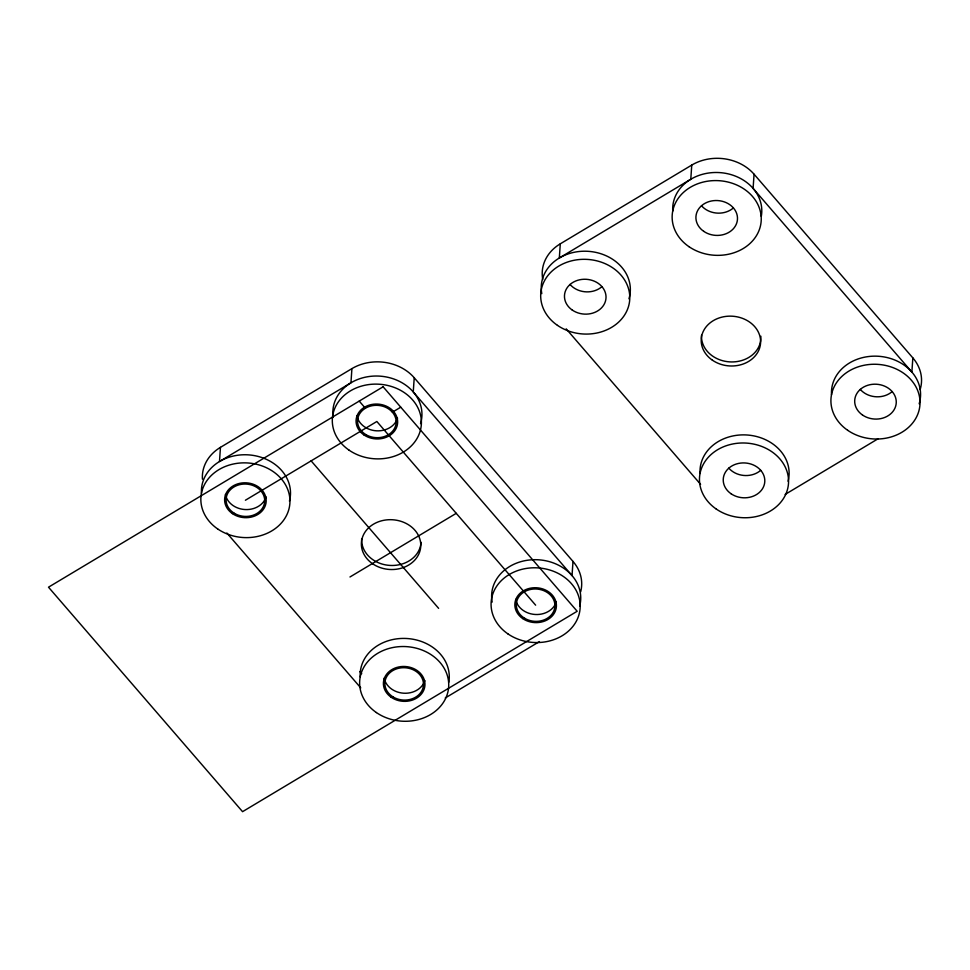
<?xml version="1.0" encoding="UTF-8"?>
<svg xmlns="http://www.w3.org/2000/svg" width="970" height="970" viewBox="0 0 970 970"><rect width="100%" height="100%" fill="white"/><g stroke="black" fill="none" stroke-linecap="round" stroke-linejoin="round"><path stroke-width="1.45" d="M351.916 368.624L220.457 447.352L219.487 461.526L350.946 382.798L351.916 368.624A44.596 37.357 3.9 0 1 414.226 377.766L573.003 561.436A44.596 37.357 3.9 0 1 580.642 591.894M414.226 377.766L413.256 391.941L572.033 575.598L573.003 561.436M691.755 165.082L560.296 243.822L559.326 257.996L690.785 179.256L691.755 165.082A44.596 37.357 3.9 0 1 754.066 174.224L912.843 357.894A44.596 37.357 3.9 0 1 920.13 389.6M754.066 174.224L753.096 188.398L911.873 372.068L912.843 357.894M245.398 500.241L376.857 421.501L535.634 605.171M392.389 412.201L400.755 407.194M349.976 576.98L456.239 513.336M445.266 697.976L539.441 641.582M785.118 494.445L877.838 438.913M566.177 328.854L700.595 484.345M359.215 401.095L365.387 408.237M311.127 460.871L438.622 608.348M359.918 671.628L361.725 673.713M226.859 533.003L360.755 687.888M360.234 677.024A44.596 37.357 3.9 0 1 406.794 638.502A44.596 37.357 3.9 0 1 448.783 682.274M424.86 680.576A20.806 17.436 3.9 0 1 403.75 693.211A20.806 17.436 3.9 0 1 384.193 678.151M492.178 602.091A44.596 37.357 3.9 0 1 537.513 559.738A44.596 37.357 3.9 0 1 579.684 606.056M556.319 601.849A20.806 17.436 3.9 0 1 535.197 614.483A20.806 17.436 3.9 0 1 515.652 599.411M333.195 417.161A44.596 37.357 3.9 0 1 380.264 376.166A44.596 37.357 3.9 0 1 420.543 423.635M397.542 418.179A20.806 17.436 3.9 0 1 376.421 430.813A20.806 17.436 3.9 0 1 356.875 415.742M201.469 493.354A44.596 37.357 3.9 0 1 249.545 454.954A44.596 37.357 3.9 0 1 289.448 501.126M266.083 496.919A20.806 17.436 3.9 0 1 244.973 509.541A20.806 17.436 3.9 0 1 225.416 494.482M202.427 479.192A44.596 37.357 3.9 0 1 220.457 447.352M421.016 542.303A29.73 24.905 3.9 0 1 389.976 565.425A29.73 24.905 3.9 0 1 361.664 538.811M831.532 394.766A44.596 37.357 3.9 0 1 880.384 356.426A44.596 37.357 3.9 0 1 919.16 403.775M672.756 211.096A44.596 37.357 3.9 0 1 719.316 172.575A44.596 37.357 3.9 0 1 761.304 216.334M541.793 293.619A44.596 37.357 3.9 0 1 587.893 251.303A44.596 37.357 3.9 0 1 628.936 298.833M542.763 279.445A44.596 37.357 3.9 0 1 560.296 243.822M760.844 336.202A29.73 24.905 3.9 0 1 731.344 361.943A29.73 24.905 3.9 0 1 701.504 335.268M700.073 473.493A44.596 37.357 3.9 0 1 748.161 435.081A44.596 37.357 3.9 0 1 788.064 481.253M892.17 391.589A20.806 17.436 3.9 0 1 860.257 389.382M733.405 207.919A20.806 17.436 3.9 0 1 701.48 205.725M760.722 470.317A20.806 17.436 3.9 0 1 728.797 468.122M601.946 286.659A20.806 17.436 3.9 0 1 570.033 284.452M383.114 386.787L48.5 587.189L242.561 811.672L577.174 611.27L383.114 386.787M365.92 434.633A19.327 16.187 3.9 0 0 396.099 423.162A19.327 16.187 3.9 0 0 368.539 406.721A19.327 16.187 3.9 0 0 365.92 434.633M524.697 618.302A19.327 16.187 3.9 0 0 554.876 606.832A19.327 16.187 3.9 0 0 527.304 590.39A19.327 16.187 3.9 0 0 524.697 618.302M393.238 697.03A19.327 16.187 3.9 0 0 423.429 685.56A19.327 16.187 3.9 0 0 395.857 669.118A19.327 16.187 3.9 0 0 393.238 697.03M234.473 513.372A19.327 16.187 3.9 0 0 264.652 501.89A19.327 16.187 3.9 0 0 237.08 485.449A19.327 16.187 3.9 0 0 234.473 513.372M376.396 712.562A44.596 37.357 3.9 0 0 448.237 690.361A44.596 37.357 3.9 0 0 387.891 648.784A44.596 37.357 3.9 0 0 376.396 712.562M391.213 697.284A20.806 17.436 3.9 0 0 424.739 686.918A20.806 17.436 3.9 0 0 396.572 667.518A20.806 17.436 3.9 0 0 391.213 697.284M507.843 633.834A44.596 37.357 3.9 0 0 579.696 611.633A44.596 37.357 3.9 0 0 519.35 570.045A44.596 37.357 3.9 0 0 507.843 633.834M522.66 618.545A20.806 17.436 3.9 0 0 556.186 608.19A20.806 17.436 3.9 0 0 528.032 588.778A20.806 17.436 3.9 0 0 522.66 618.545M349.079 450.165A44.596 37.357 3.9 0 0 420.919 427.964A44.596 37.357 3.9 0 0 360.573 386.375A44.596 37.357 3.9 0 0 349.079 450.165M363.895 434.887A20.806 17.436 3.9 0 0 397.421 424.52A20.806 17.436 3.9 0 0 369.255 405.108A20.806 17.436 3.9 0 0 363.895 434.887M217.619 528.905A44.596 37.357 3.9 0 0 289.46 506.704A44.596 37.357 3.9 0 0 229.114 465.115A44.596 37.357 3.9 0 0 217.619 528.905M232.436 513.615A20.806 17.436 3.9 0 0 265.962 503.248A20.806 17.436 3.9 0 0 237.795 483.848A20.806 17.436 3.9 0 0 232.436 513.615M372.541 563.716A29.73 24.905 3.9 0 0 420.446 548.911A29.73 24.905 3.9 0 0 380.216 521.193A29.73 24.905 3.9 0 0 372.541 563.716M716.236 509.032A44.596 37.357 3.9 0 0 788.077 486.831A44.596 37.357 3.9 0 0 727.73 445.242A44.596 37.357 3.9 0 0 716.236 509.032M731.053 493.742A20.806 17.436 3.9 0 0 764.578 483.387A20.806 17.436 3.9 0 0 736.412 463.975A20.806 17.436 3.9 0 0 731.053 493.742M847.683 430.304A44.596 37.357 3.9 0 0 919.536 408.103A44.596 37.357 3.9 0 0 859.19 366.514A44.596 37.357 3.9 0 0 847.683 430.304M862.5 415.014A20.806 17.436 3.9 0 0 896.037 404.648A20.806 17.436 3.9 0 0 867.871 385.248A20.806 17.436 3.9 0 0 862.5 415.014M688.918 246.635A44.596 37.357 3.9 0 0 760.759 224.434A44.596 37.357 3.9 0 0 700.413 182.845A44.596 37.357 3.9 0 0 688.918 246.635M703.735 231.345A20.806 17.436 3.9 0 0 737.261 220.99A20.806 17.436 3.9 0 0 709.094 201.578A20.806 17.436 3.9 0 0 703.735 231.345M557.459 325.362A44.596 37.357 3.9 0 0 629.3 303.161A44.596 37.357 3.9 0 0 568.953 261.573A44.596 37.357 3.9 0 0 557.459 325.362M572.276 310.073A20.806 17.436 3.9 0 0 605.801 299.718A20.806 17.436 3.9 0 0 577.647 280.306A20.806 17.436 3.9 0 0 572.276 310.073M712.38 360.173A29.73 24.905 3.9 0 0 760.286 345.381A29.73 24.905 3.9 0 0 720.055 317.651A29.73 24.905 3.9 0 0 712.38 360.173"/></g></svg>
